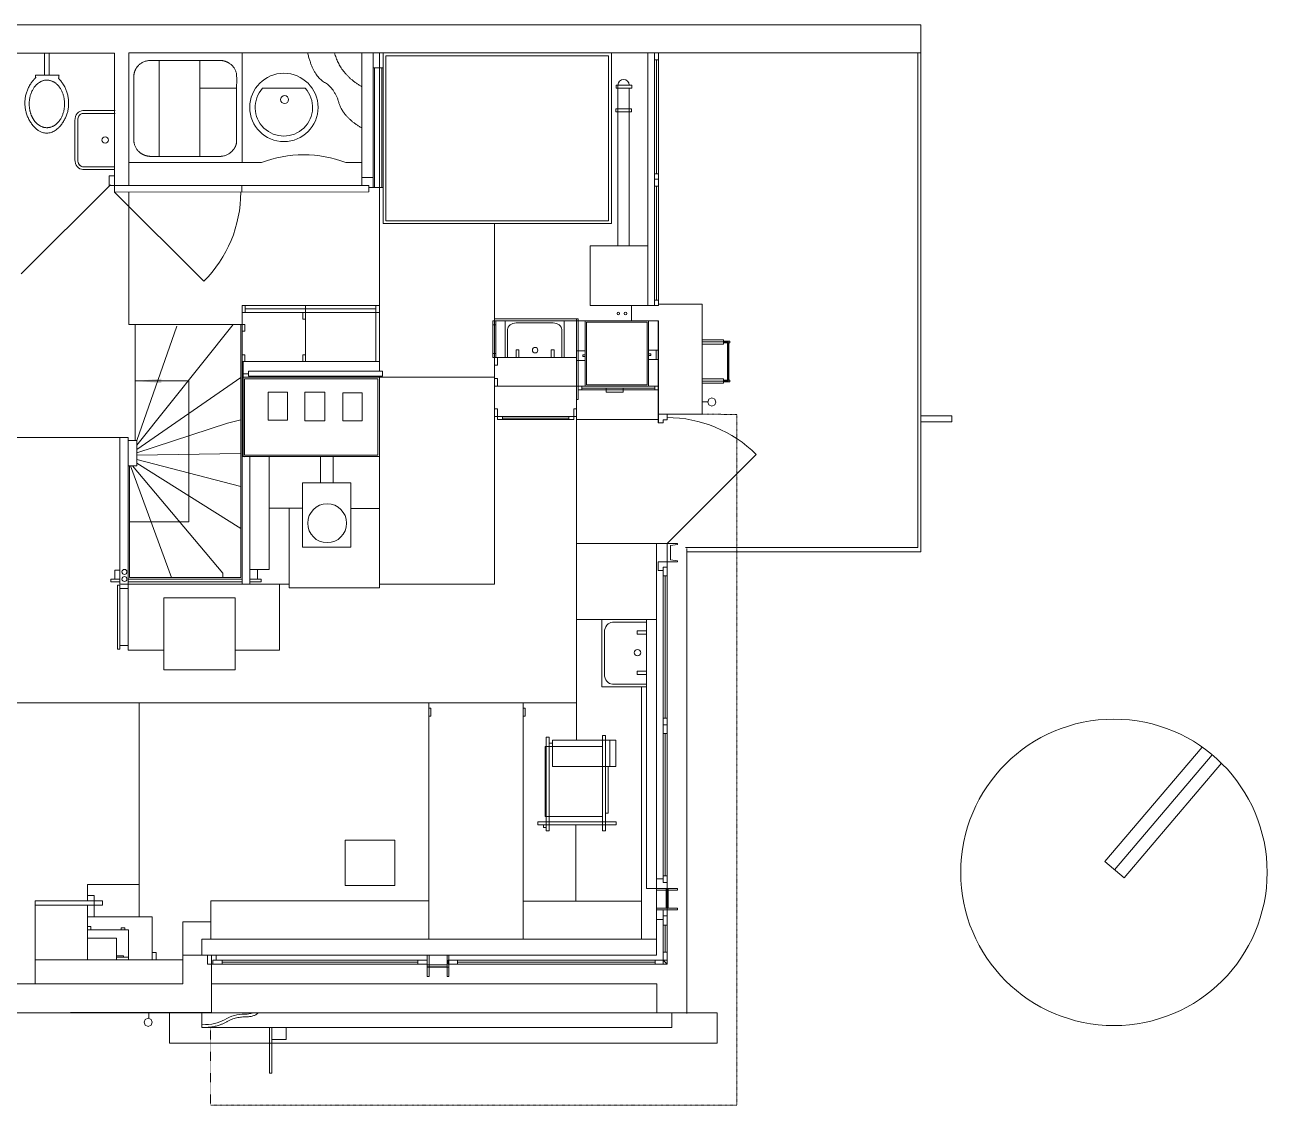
# Model space of a CAD drawing. Header units: millimetres. Extents: x -3711 to 12359, y 0 to 9089.
# Drawn here: x 2555 to 12359, y 562 to 9089 of the extents above; entities that cross this region are included whole.
import ezdxf

# ---------------------------------------------------------------- set-up
doc = ezdxf.new("R2010")
doc.units = ezdxf.units.MM
doc.linetypes.add('STYLE_01', pattern=[0.416641, 0.208282, -0.208359])
doc.linetypes.add('STYLE_05', pattern=[0.208282, 0.069427, -0.138855])
doc.layers.add('ceco.net 307 first floor', color=7, linetype='Continuous')

msp = doc.modelspace()

# ---------------------------------------------------------------- linework, layer by layer
at = {"layer": 'ceco.net 307 first floor', "lineweight": 5}
for p, q in [((-3406.007, 9089.308), (2979.102, 9089.308)), ((2979.102, 9089.308), (7524.822, 9089.308)), ((6582.96, 9088.943), (9625.955, 9088.943)), ((9625.955, 9088.943), (9625.955, 8130.862)), ((3263.434, 8865.529), (2229.76, 8865.529)), ((3263.434, 7768.468), (3263.434, 8865.529)), ((3374.328, 8867.494), (5213.969, 8867.494)), ((3374.328, 7821.95), (3374.328, 8867.494)), ((5213.969, 8867.494), (5213.969, 7821.95)), ((5303.088, 8867.494), (5303.088, 7804.104)), ((7471.452, 8867.494), (5303.088, 8867.494)), ((5352.586, 6354.58), (5352.586, 8867.494)), ((5382.301, 8867.494), (5382.301, 7520.95)), ((7184.314, 7520.95), (7184.314, 8865.193)), ((7471.452, 8867.494), (7471.452, 6872.933)), ((9625.955, 8867.494), (7536.804, 8867.494)), ((7556.614, 6872.933), (7556.614, 8867.494)), ((5382.301, 8750.006), (5303.088, 8750.006)), ((7235.804, 7948.669), (7235.804, 8614.28)), ((7330.872, 8590.261), (7235.804, 8590.261)), ((7324.923, 8590.261), (7324.923, 8382.252)), ((7330.872, 8425.913), (7235.804, 8425.913)), ((7324.923, 8419.965), (7324.923, 7344.705)), ((9625.955, 4930.788), (9625.955, 8306.546)), ((4163.094, 8002.151), (3374.328, 8002.151)), ((7235.804, 7344.705), (7235.804, 7975.382)), ((5213.969, 7885.309), (5303.088, 7885.309)), ((5269.416, 7821.95), (3263.434, 7821.95)), ((5269.416, 7770.432), (3263.434, 7768.468)), ((3376.32, 6724.888), (3376.32, 7768.58)), ((5269.416, 7821.95), (5269.416, 7770.432)), ((5382.301, 7804.104), (5269.416, 7804.104)), ((5382.301, 7520.95), (7184.314, 7520.95)), ((6261.533, 7520.95), (6261.533, 4675.33)), ((7016.01, 7344.705), (7016.01, 6872.933)), ((7471.452, 7344.705), (7016.01, 7344.705)), ((4770.397, 6873.41), (4770.397, 6431.801)), ((7016.01, 6872.933), (7556.614, 6872.933)), ((7342.741, 6752.611), (7342.741, 6872.933)), ((7556.614, 6885.279), (7901.163, 6885.279)), ((7901.163, 6885.279), (7901.163, 6015.952)), ((4269.413, 6837.745), (4269.413, 5589.552)), ((3376.32, 6724.888), (4280.637, 6724.888)), ((3425.818, 6724.888), (3425.818, 5808.028)), ((3437.715, 5772.672), (4199.853, 6724.888)), ((3437.715, 5808.028), (3755.466, 6712.009)), ((6261.533, 6752.611), (7556.614, 6752.611)), ((6909.074, 6752.611), (6909.074, 3443.692)), ((6976.39, 6237.598), (6976.39, 6752.611)), ((7477.401, 6752.611), (7477.401, 6240.488)), ((7556.614, 6752.611), (7556.614, 5944.68)), ((7901.163, 6586.412), (8105.131, 6586.412)), ((8105.131, 6277.359), (8105.131, 6586.412)), ((6909.074, 6514.971), (6976.39, 6514.971)), ((4269.413, 6431.801), (5132.792, 6431.801)), ((5132.792, 6431.801), (5352.586, 6431.801)), ((6408.68, 6462.948), (6261.533, 6462.948)), ((6410.055, 6462.948), (6909.074, 6462.948)), ((4258.189, 6306.149), (3437.715, 5737.625)), ((5392.206, 6307.047), (4269.413, 6307.047)), ((5352.586, 4645.642), (5352.586, 6307.047)), ((6261.533, 6307.047), (5392.206, 6307.047)), ((7901.163, 6277.359), (8105.131, 6277.359)), ((4475.346, 6190.233), (4600.101, 6190.233)), ((4475.346, 5968.447), (4475.346, 6190.233)), ((4600.101, 6190.233), (4627.824, 6190.233)), ((4627.824, 6190.233), (4627.824, 5968.447)), ((4764.476, 5964.462), (4764.476, 6190.233)), ((4764.476, 6190.233), (4922.875, 6190.233)), ((4922.875, 6190.233), (4922.875, 5964.462)), ((5063.483, 5964.462), (5063.483, 6185.294)), ((5063.483, 6185.294), (5215.961, 6185.294)), ((5215.961, 6185.294), (5215.961, 5964.462)), ((7556.614, 6237.598), (6261.533, 6237.598)), ((7944.74, 6112.984), (7901.163, 6112.984)), ((7944.319, 6111.945), (7953.776, 6134.786)), ((7953.776, 6089.133), (7944.319, 6111.945)), ((7953.776, 6134.786), (7976.588, 6144.214)), ((7976.588, 6079.705), (7953.776, 6089.133)), ((7976.588, 6144.214), (7999.401, 6134.786)), ((7999.401, 6089.133), (7976.588, 6079.705)), ((7999.401, 6134.786), (8008.857, 6111.945)), ((8008.857, 6111.945), (7999.401, 6089.133)), ((7901.163, 6015.952), (7556.614, 6015.952)), ((9871.508, 6002.091), (9625.955, 6002.091)), ((9871.508, 5954.585), (9871.508, 6002.091)), ((3437.715, 5710.014), (4155.125, 5943.978)), ((4155.125, 5943.978), (4258.189, 5972.347)), ((4627.824, 5968.447), (4475.346, 5968.447)), ((4922.875, 5964.462), (4764.476, 5964.462)), ((5215.961, 5964.462), (5063.483, 5964.462)), ((6886.289, 5974.367), (6284.29, 5974.367)), ((7554.033, 5974.367), (6909.074, 5974.367)), ((9625.955, 5954.585), (9871.508, 5954.585)), ((3370.371, 5831.794), (2134.721, 5831.794)), ((3305.019, 5831.794), (3305.019, 4675.33)), ((3370.371, 4675.33), (3370.371, 5831.794)), ((3425.818, 5808.028), (3370.371, 5808.028)), ((4255.692, 5704.458), (3437.715, 5692.645)), ((3388.778, 5607.118), (3711.468, 4726.034)), ((4116.935, 4760.099), (3405.165, 5607.96)), ((4258.189, 5444.37), (3437.715, 5657.373)), ((3437.715, 5628.836), (4258.189, 5113.262)), ((4269.413, 5681.309), (4269.413, 4675.33)), ((4286.895, 5679.344), (4269.413, 5681.309)), ((5352.586, 5681.309), (4287.063, 5681.309)), ((4889.231, 5475.348), (4889.231, 5681.309)), ((4988.226, 5681.309), (4988.226, 5475.348)), ((4746.658, 5475.348), (4746.658, 4966.424)), ((5126.843, 5475.348), (4746.658, 5475.348)), ((5126.843, 4966.424), (5126.843, 5475.348)), ((4483.118, 5275.337), (4746.658, 5275.337)), ((4639.721, 5275.337), (4639.721, 4645.642)), ((5126.843, 5271.38), (5352.586, 5271.38)), ((4746.658, 4966.424), (5126.843, 4966.424)), ((7635.239, 4994.147), (6909.074, 4994.147)), ((7540.76, 3245.588), (7540.76, 4994.147)), ((9603.507, 4964.46), (7768.495, 4964.46)), ((7780.365, 4954.555), (7780.365, 1285.176)), ((7780.365, 4930.788), (9625.955, 4930.788)), ((4116.935, 4726.034), (4116.935, 4760.099)), ((3305.019, 4675.33), (4639.721, 4675.33)), ((4564.464, 4675.33), (4564.464, 4152.544)), ((4639.721, 4675.33), (4639.721, 4645.642)), ((4639.721, 4645.642), (5352.586, 4645.642)), ((6261.533, 4675.33), (5352.586, 4675.33)), ((3651.56, 4566.429), (4213.967, 4566.429)), ((3651.56, 4097.097), (3651.56, 4566.429)), ((4213.967, 4566.429), (4213.967, 3998.101)), ((6909.074, 4394.14), (7540.76, 4394.14)), ((7461.547, 2273.309), (7461.547, 4394.14)), ((3370.371, 4154.536), (3651.56, 4154.536)), ((4564.464, 4152.544), (4213.967, 4152.544)), ((3651.56, 3998.101), (3651.56, 4097.097)), ((4213.967, 3998.101), (3651.56, 3998.101)), ((7421.954, 3864.592), (7421.954, 1871.462)), ((3815.936, 3738.687), (2475.313, 3738.687)), ((3457.497, 2047.567), (3457.497, 3738.687)), ((3557.138, 3738.687), (6909.074, 3738.687)), ((5742.704, 1873.286), (5742.704, 3738.687)), ((6487.276, 3738.687), (6487.276, 1871.322)), ((7540.76, 1744.575), (7540.76, 3404.015)), ((11079.234, 2485.207), (11846.145, 3388.457)), ((11155.463, 2420.483), (11925.556, 3327.481)), ((11231.693, 2355.76), (11999.604, 3260.189)), ((6903.125, 2774.321), (6903.125, 2172.321)), ((5083.294, 2653.522), (5441.704, 2653.522)), ((5083.294, 2295.084), (5083.294, 2653.522)), ((5441.704, 2653.522), (5475.376, 2653.522)), ((5475.376, 2653.522), (5475.376, 2295.084)), ((3049.589, 2302.997), (3457.497, 2302.997)), ((3049.589, 2174.286), (3049.589, 2302.997)), ((5475.376, 2295.084), (5083.294, 2295.084)), ((2635.704, 2174.286), (3122.854, 2174.286)), ((2635.704, 1518.832), (2635.704, 2174.286)), ((3101.079, 2217.863), (3049.589, 2217.863)), ((3101.079, 2217.863), (3101.079, 2047.567)), ((5742.704, 2174.286), (4023.86, 2174.286)), ((4023.86, 2174.286), (4023.86, 1873.286)), ((6487.276, 2172.321), (7421.954, 2172.321)), ((2635.704, 2140.642), (3156.526, 2140.642)), ((3049.589, 1708.939), (3049.589, 2140.642)), ((3049.589, 2047.567), (3558.513, 2047.567)), ((3558.513, 2047.567), (3558.513, 1708.939)), ((3802.074, 2007.946), (3802.074, 1518.832)), ((4023.86, 2007.946), (3802.074, 2007.946)), ((3049.589, 1946.579), (3372.363, 1946.579)), ((3279.288, 1881.227), (3049.589, 1881.227)), ((3279.288, 1708.939), (3279.288, 1881.227)), ((3372.363, 1946.579), (3372.363, 1708.939)), ((3952.56, 1873.286), (5117.274, 1873.286)), ((3952.56, 1744.575), (3952.56, 1873.286)), ((5847.648, 1873.286), (5039.717, 1873.286)), ((7540.76, 1873.286), (5801.938, 1873.286)), ((3802.074, 1708.939), (2635.704, 1708.939)), ((4396.132, 1744.575), (3802.074, 1744.575)), ((4027.817, 1295.054), (4027.817, 1744.575)), ((4027.817, 1675.267), (5730.834, 1675.267)), ((4314.758, 1744.575), (7540.76, 1744.575)), ((5895.182, 1675.267), (7623.93, 1675.267)), ((5730.834, 1651.5), (5895.182, 1651.5)), ((3802.074, 1518.832), (2188.175, 1518.832)), ((7542.753, 1519.814), (4027.817, 1519.814)), ((7542.753, 1291.097), (7542.753, 1519.814)), ((1798.057, 1291.097), (8018.005, 1291.097)), ((3532.754, 1291.097), (3532.754, 1247.548)), ((3695.137, 1291.097), (3695.137, 1051.493)), ((7661.559, 1174.283), (7661.559, 1285.176)), ((8018.005, 1291.097), (8018.005, 1051.493)), ((3496.136, 1216.261), (3505.564, 1238.99)), ((3505.564, 1193.504), (3496.136, 1216.261)), ((3505.564, 1238.99), (3528.293, 1248.418)), ((3528.293, 1184.076), (3505.564, 1193.504)), ((3528.293, 1248.418), (3551.049, 1238.99)), ((3551.049, 1193.504), (3528.293, 1184.076)), ((3551.049, 1238.99), (3560.478, 1216.261)), ((3560.478, 1216.261), (3551.049, 1193.504)), ((3952.56, 1174.283), (4695.168, 1174.283)), ((4503.069, 1051.493), (4503.069, 1174.283)), ((4615.954, 1081.208), (4503.069, 1081.208)), ((4596.312, 1174.283), (7661.559, 1174.283)), ((4615.954, 1174.283), (4615.954, 1081.208)), ((3695.137, 1051.493), (4503.069, 1051.493))]:
    msp.add_line(p, q, dxfattribs=at)
at = {"layer": 'ceco.net 307 first floor', "linetype": 'Continuous', "lineweight": 5}
for p, q in [((9625.955, 4930.788), (9625.955, 9088.943)), ((2708.969, 8691.277), (2708.969, 8865.529)), ((2746.597, 8865.529), (2746.597, 8691.277)), ((3374.328, 8002.151), (3374.328, 8867.494)), ((3374.328, 8867.494), (4269.413, 8867.494)), ((4269.413, 8867.494), (4269.413, 8002.151)), ((5382.301, 7520.95), (5382.301, 8867.494)), ((5382.301, 8867.494), (7184.314, 8867.494)), ((5404.749, 7543.398), (5404.749, 8845.046)), ((5404.749, 8845.046), (7161.866, 8845.046)), ((7161.866, 8845.046), (7161.866, 7543.398)), ((7184.314, 8867.494), (7184.314, 7520.95)), ((9603.507, 4964.46), (9603.507, 8867.494)), ((3613.848, 8051.144), (3613.848, 8808.764)), ((3936.257, 8051.144), (3936.257, 8808.764)), ((5314.648, 7804.104), (5314.648, 8750.006)), ((5314.648, 8750.006), (5371.077, 8750.006)), ((5371.077, 8750.006), (5371.077, 7804.104)), ((3936.257, 8589.896), (4226.426, 8589.896)), ((4430.702, 8588.942), (4767.422, 8588.942)), ((7221.606, 8590.261), (7221.606, 8614.28)), ((7221.606, 8614.28), (7345.07, 8614.28)), ((7345.07, 8590.261), (7221.606, 8590.261)), ((7345.07, 8614.28), (7345.07, 8590.261)), ((7218.968, 8401.894), (7218.968, 8425.913)), ((7218.968, 8425.913), (7342.432, 8425.913)), ((7342.432, 8401.894), (7218.968, 8401.894)), ((7342.432, 8425.913), (7342.432, 8401.894)), ((4269.413, 8002.151), (3374.328, 8002.151)), ((4269.413, 8002.151), (4421.386, 8002.151)), ((5213.969, 8002.151), (5089.214, 8002.151)), ((4266.439, 7769.45), (4266.439, 7821.95)), ((5371.077, 7804.104), (5314.648, 7804.104)), ((7184.314, 7520.95), (5382.301, 7520.95)), ((7161.866, 7543.398), (5404.749, 7543.398)), ((4269.413, 6819.31), (4269.413, 6873.41)), ((4269.413, 6873.41), (4292.31, 6873.41)), ((4269.413, 6819.31), (4269.413, 6873.41)), ((4269.413, 6873.41), (5352.586, 6873.41)), ((4292.31, 6846.36), (4292.31, 6873.41)), ((4292.31, 6873.41), (4770.397, 6873.41)), ((4292.31, 6819.31), (4292.31, 6873.41)), ((4292.31, 6873.41), (5324.918, 6873.41)), ((4292.31, 6873.41), (4292.31, 6819.31)), ((4770.397, 6873.41), (4770.397, 6846.36)), ((5324.918, 6873.41), (5324.918, 6819.31)), ((5324.918, 6431.801), (5324.918, 6873.41)), ((5324.918, 6873.41), (5352.586, 6873.41)), ((5352.586, 6873.41), (5352.586, 6431.801)), ((5352.586, 6873.41), (5352.586, 6819.31)), ((4292.31, 6819.31), (4269.413, 6819.31)), ((5352.586, 6819.31), (4269.413, 6819.31)), ((4770.397, 6846.36), (4292.31, 6846.36)), ((5324.918, 6819.31), (4292.31, 6819.31)), ((4747.949, 6765.715), (4747.949, 6819.31)), ((4747.949, 6819.31), (4770.397, 6819.31)), ((4770.397, 6765.715), (4747.949, 6765.715)), ((4770.397, 6819.31), (4770.397, 6846.36)), ((4770.397, 6846.36), (5324.918, 6846.36)), ((5324.918, 6819.31), (4770.397, 6819.31)), ((4770.397, 6819.31), (4770.397, 6765.715)), ((5324.918, 6846.36), (5324.918, 6819.31)), ((6261.533, 6752.611), (6261.533, 6768.241)), ((6261.533, 6768.241), (6909.074, 6768.241)), ((6909.074, 6131.84), (6909.074, 6768.241)), ((6909.074, 6768.241), (6921.532, 6768.241)), ((6909.074, 6768.241), (6909.074, 6752.611)), ((6921.532, 6768.241), (6921.532, 6131.84)), ((4258.189, 4726.034), (4258.189, 6724.888)), ((4269.413, 6671.293), (4269.413, 6724.888)), ((4269.413, 6724.888), (4291.861, 6724.888)), ((4291.861, 6671.293), (4269.413, 6671.293)), ((4291.861, 6724.888), (4291.861, 6671.293)), ((6248.654, 6721.1), (6248.654, 6752.611)), ((6248.654, 6752.611), (6272.926, 6752.611)), ((6248.654, 6462.948), (6248.654, 6752.611)), ((6248.654, 6752.611), (6272.926, 6752.611)), ((6272.926, 6721.1), (6248.654, 6721.1)), ((6909.074, 6752.611), (6261.533, 6752.611)), ((6272.926, 6752.611), (6272.926, 6721.1)), ((6272.926, 6752.611), (6272.926, 6462.948)), ((6976.39, 6237.598), (6976.39, 6752.611)), ((6976.39, 6752.611), (7477.401, 6752.611)), ((6976.39, 6237.598), (6976.39, 6752.611)), ((6976.39, 6752.611), (7477.401, 6752.611)), ((6987.614, 6248.822), (6987.614, 6741.387)), ((6987.614, 6741.387), (7466.177, 6741.387)), ((7466.177, 6741.387), (7466.177, 6248.822)), ((7477.401, 6752.611), (7477.401, 6237.598)), ((7477.401, 6752.611), (7477.401, 6237.598)), ((7901.163, 6569.38), (7901.163, 6603.444)), ((7901.163, 6603.444), (8069.186, 6603.444)), ((7901.163, 6569.38), (7901.163, 6603.444)), ((7901.163, 6603.444), (8069.186, 6603.444)), ((8069.186, 6569.38), (7901.163, 6569.38)), ((8069.186, 6569.38), (7901.163, 6569.38)), ((8069.186, 6603.444), (8069.186, 6569.38)), ((8069.186, 6603.444), (8069.186, 6569.38)), ((8069.186, 6580.239), (8069.186, 6592.585)), ((8069.186, 6592.585), (8119.694, 6592.585)), ((8119.694, 6580.239), (8069.186, 6580.239)), ((8098.958, 6283.532), (8098.958, 6580.239)), ((8098.958, 6580.239), (8111.304, 6580.239)), ((8111.304, 6580.239), (8111.304, 6283.532)), ((8119.694, 6592.585), (8119.694, 6580.239)), ((4269.413, 6431.801), (4269.413, 6485.396)), ((4269.413, 6485.396), (4291.861, 6485.396)), ((4291.861, 6485.396), (4291.861, 6431.801)), ((4747.949, 6431.801), (4747.949, 6485.396)), ((4747.949, 6485.396), (4770.397, 6485.396)), ((4770.397, 6485.396), (4770.397, 6431.801)), ((6248.654, 6462.948), (6248.654, 6495.498)), ((6248.654, 6495.498), (6272.926, 6495.498)), ((6272.926, 6495.498), (6272.926, 6462.948)), ((6909.074, 6440.5), (6909.074, 6514.971)), ((6909.074, 6514.971), (6976.39, 6514.971)), ((6959.554, 6470.721), (6959.554, 6484.751)), ((6959.554, 6484.751), (6976.39, 6484.751)), ((6976.39, 6514.971), (6976.39, 6440.5)), ((6976.39, 6484.751), (6976.39, 6470.721)), ((7477.401, 6448.16), (7477.401, 6522.632)), ((7477.401, 6522.632), (7556.614, 6522.632)), ((7477.401, 6478.381), (7477.401, 6492.411)), ((7477.401, 6492.411), (7494.237, 6492.411)), ((7494.237, 6478.381), (7477.401, 6478.381)), ((7494.237, 6492.411), (7494.237, 6478.381)), ((7536.046, 6448.16), (7536.046, 6522.632)), ((7536.046, 6522.632), (7556.614, 6522.632)), ((7556.614, 6522.632), (7556.614, 6448.16)), ((7556.614, 6522.632), (7556.614, 6448.16)), ((4291.861, 6431.801), (4269.413, 6431.801)), ((4269.413, 6307.047), (4269.413, 6431.801)), ((4269.413, 6431.801), (4278.168, 6431.801)), ((4278.168, 6431.801), (4278.168, 6307.047)), ((4770.397, 6431.801), (4747.949, 6431.801)), ((5352.586, 6431.801), (5324.918, 6431.801)), ((6272.926, 6462.948), (6248.654, 6462.948)), ((6272.926, 6462.948), (6248.654, 6462.948)), ((6261.533, 6402.843), (6261.533, 6462.948)), ((6261.533, 6462.948), (6284.29, 6462.948)), ((6284.29, 6402.843), (6261.533, 6402.843)), ((6284.29, 6462.948), (6284.29, 6402.843)), ((6976.39, 6440.5), (6909.074, 6440.5)), ((6976.39, 6470.721), (6959.554, 6470.721)), ((7556.614, 6448.16), (7477.401, 6448.16)), ((7556.614, 6448.16), (7536.046, 6448.16)), ((3847.952, 6278.764), (3431.562, 6278.764)), ((3847.952, 5166.576), (3847.952, 6278.764)), ((4278.168, 6307.047), (4269.413, 6307.047)), ((4320.37, 6335.808), (4278.168, 6335.808)), ((4278.168, 5681.309), (4278.168, 6307.047)), ((4278.168, 6307.047), (5352.586, 6307.047)), ((4289.392, 5692.533), (4289.392, 6295.823)), ((4289.392, 6295.823), (5341.362, 6295.823)), ((4320.37, 6317.036), (4320.37, 6354.58)), ((4320.37, 6354.58), (5378.232, 6354.58)), ((5378.232, 6317.036), (4320.37, 6317.036)), ((5341.362, 6295.823), (5341.362, 5692.533)), ((5352.586, 6307.047), (5352.586, 5681.309)), ((5378.232, 6354.58), (5378.232, 6317.036)), ((6261.533, 6237.598), (6261.533, 6297.703)), ((6261.533, 6297.703), (6284.29, 6297.703)), ((6284.29, 6297.703), (6284.29, 6237.598)), ((7901.163, 6260.327), (7901.163, 6294.392)), ((7901.163, 6294.392), (8069.186, 6294.392)), ((8069.186, 6294.392), (8069.186, 6260.327)), ((8069.186, 6271.186), (8069.186, 6283.532)), ((8069.186, 6283.532), (8119.694, 6283.532)), ((8111.304, 6283.532), (8098.958, 6283.532)), ((8119.694, 6283.532), (8119.694, 6271.186)), ((6284.29, 6237.598), (6261.533, 6237.598)), ((6921.532, 6207.602), (6921.532, 6237.598)), ((6921.532, 6237.598), (6950.518, 6237.598)), ((6921.532, 6207.602), (6921.532, 6237.598)), ((6921.532, 6237.598), (7556.614, 6237.598)), ((6950.518, 6207.602), (6921.532, 6207.602)), ((7556.614, 6207.602), (6921.532, 6207.602)), ((6950.518, 6237.598), (6950.518, 6207.602)), ((6950.518, 6222.586), (7527.628, 6222.586)), ((7477.401, 6237.598), (6976.39, 6237.598)), ((7477.401, 6237.598), (6976.39, 6237.598)), ((7466.177, 6248.822), (6987.614, 6248.822)), ((7143.206, 6190.766), (7143.206, 6222.586)), ((7143.206, 6222.586), (7277.894, 6222.586)), ((7277.894, 6190.766), (7143.206, 6190.766)), ((7277.894, 6222.586), (7277.894, 6190.766)), ((7527.628, 6207.602), (7527.628, 6237.598)), ((7527.628, 6237.598), (7556.614, 6237.598)), ((7556.614, 6207.602), (7527.628, 6207.602)), ((7556.614, 6237.598), (7556.614, 6207.602)), ((7556.614, 6237.598), (7556.614, 6207.602)), ((8069.186, 6260.327), (7901.163, 6260.327)), ((8119.694, 6271.186), (8069.186, 6271.186)), ((6921.532, 6131.84), (6909.074, 6131.84)), ((6261.533, 5997.152), (6261.533, 6057.228)), ((6261.533, 6057.228), (6284.29, 6057.228)), ((6284.29, 5997.152), (6261.533, 5997.152)), ((6284.29, 6057.228), (6284.29, 5997.152)), ((6284.29, 5974.367), (6284.29, 5997.152)), ((6284.29, 5997.152), (6323.742, 5997.152)), ((6284.29, 5974.367), (6284.29, 5997.152)), ((6284.29, 5997.152), (6886.289, 5997.152)), ((6323.742, 5997.152), (6323.742, 5974.367)), ((6846.837, 5985.76), (6323.742, 5985.76)), ((6846.837, 5974.367), (6846.837, 5997.152)), ((6846.837, 5997.152), (6886.289, 5997.152)), ((6886.289, 5997.152), (6886.289, 6057.228)), ((6886.289, 6057.228), (6909.074, 6057.228)), ((6886.289, 5997.152), (6886.289, 5974.367)), ((6909.074, 5997.152), (6886.289, 5997.152)), ((6886.289, 5997.152), (6886.289, 5974.367)), ((6909.074, 6057.228), (6909.074, 5997.152)), ((7554.033, 5946.644), (7554.033, 6015.952)), ((7554.033, 6015.952), (7623.341, 6015.952)), ((7623.341, 6015.952), (7623.341, 5972.431)), ((6323.742, 5974.367), (6284.29, 5974.367)), ((6886.289, 5974.367), (6284.29, 5974.367)), ((6886.289, 5974.367), (6846.837, 5974.367)), ((7591.605, 5946.644), (7554.033, 5946.644)), ((7623.341, 5972.431), (7591.605, 5972.431)), ((7591.605, 5972.431), (7591.605, 5946.644)), ((3305.019, 4675.33), (3305.019, 5831.794)), ((3305.019, 5831.794), (3370.371, 5831.794)), ((3370.371, 5831.794), (3370.371, 4675.33)), ((3370.371, 5607.118), (3370.371, 5808.028)), ((3370.371, 5808.028), (3437.715, 5808.028)), ((3437.715, 5808.028), (3437.715, 5607.118)), ((5341.362, 5692.533), (4289.392, 5692.533)), ((3370.371, 5607.118), (3370.371, 4714.81)), ((3437.715, 5607.118), (3370.371, 5607.118)), ((3381.595, 5607.118), (3381.595, 4726.034)), ((4269.413, 4675.33), (4269.413, 5681.309)), ((4269.413, 5681.309), (4331.594, 5681.309)), ((4269.413, 4726.034), (4269.413, 5649.208)), ((5352.586, 5681.309), (4278.168, 5681.309)), ((4331.594, 4790.179), (4331.594, 5681.309)), ((4331.594, 5681.309), (4483.118, 5681.309)), ((4331.594, 5681.309), (4331.594, 4675.33)), ((4483.118, 5681.309), (4483.118, 4790.179)), ((3381.595, 5166.576), (3847.952, 5166.576)), ((7623.341, 4839.958), (7623.341, 4994.147)), ((7623.341, 4851.602), (7623.341, 4994.147)), ((7623.341, 4994.147), (7705.641, 4994.147)), ((7705.641, 4986.29), (7650.531, 4978.434)), ((7650.531, 4978.434), (7650.531, 4867.316)), ((7705.641, 4994.147), (7705.641, 4986.29)), ((7554.033, 4781.873), (7554.033, 4851.182)), ((7554.033, 4851.182), (7623.341, 4851.182)), ((7623.341, 4807.661), (7591.605, 4807.661)), ((7591.605, 4807.661), (7591.605, 4781.873)), ((7591.605, 2320.254), (7591.605, 4807.661)), ((7591.605, 4807.661), (7623.341, 4807.661)), ((7705.641, 4851.602), (7623.341, 4851.602)), ((7623.341, 4851.182), (7623.341, 4807.661)), ((7623.341, 4807.661), (7623.341, 2320.254)), ((7650.531, 4867.316), (7705.641, 4859.459)), ((7705.641, 4859.459), (7705.641, 4851.602)), ((3234.448, 4692.362), (3234.448, 4714.81)), ((3234.448, 4714.81), (3305.019, 4714.81)), ((3265.314, 4714.81), (3265.314, 4783.585)), ((3265.314, 4783.585), (3305.019, 4783.585)), ((3305.019, 4714.81), (3265.314, 4714.81)), ((3305.019, 4783.585), (3305.019, 4714.81)), ((3370.371, 4714.81), (4269.413, 4714.81)), ((3370.371, 4714.81), (4269.413, 4714.81)), ((3381.595, 4726.034), (4258.189, 4726.034)), ((4483.118, 4790.179), (4331.594, 4790.179)), ((4331.594, 4714.81), (4331.594, 4790.179)), ((4331.594, 4790.179), (4390.52, 4790.179)), ((4390.52, 4714.81), (4331.594, 4714.81)), ((4331.594, 4714.81), (4418.58, 4714.81)), ((4390.52, 4790.179), (4390.52, 4714.81)), ((4418.58, 4714.81), (4418.58, 4692.362)), ((7591.605, 4781.873), (7554.033, 4781.873)), ((3305.019, 4692.362), (3234.448, 4692.362)), ((3284.956, 4162.393), (3284.956, 4667.473)), ((3284.956, 4667.473), (3305.019, 4667.473)), ((3370.371, 4675.33), (3305.019, 4675.33)), ((3305.019, 4667.473), (3305.019, 4162.393)), ((3305.019, 4190.453), (3305.019, 4639.413)), ((3305.019, 4639.413), (3370.371, 4639.413)), ((4269.413, 4692.362), (3370.371, 4692.362)), ((3370.371, 4675.33), (3370.371, 4154.536)), ((3370.371, 4639.413), (3370.371, 4190.453)), ((4331.594, 4675.33), (4269.413, 4675.33)), ((4418.58, 4692.362), (4331.594, 4692.362)), ((3305.019, 4162.393), (3284.956, 4162.393)), ((3370.371, 4190.453), (3305.019, 4190.453)), ((5742.704, 3631.694), (5742.704, 3696.232)), ((5742.704, 3696.232), (5758.894, 3696.232)), ((5758.894, 3631.694), (5742.704, 3631.694)), ((5758.894, 3696.232), (5758.894, 3631.694)), ((6487.276, 3631.694), (6487.276, 3696.232)), ((6487.276, 3696.232), (6503.438, 3696.232)), ((6503.438, 3631.694), (6487.276, 3631.694)), ((6503.438, 3696.232), (6503.438, 3631.694)), ((7540.76, 2273.309), (7461.547, 2273.309)), ((7591.605, 2348.23), (7540.76, 2348.089)), ((7540.76, 2348.089), (7540.76, 2273.309)), ((7540.76, 2273.309), (7623.341, 2273.309)), ((7591.605, 2320.254), (7591.605, 2348.23)), ((7623.341, 2320.254), (7591.605, 2320.254)), ((7623.341, 2320.254), (7591.605, 2320.254)), ((7623.341, 2273.309), (7623.341, 2320.254)), ((7623.509, 2103.013), (7623.509, 2273.309)), ((2635.704, 2140.642), (2635.704, 2174.286)), ((2635.704, 2174.286), (3167.104, 2174.286)), ((3167.104, 2174.286), (3167.104, 2140.642)), ((3167.104, 2140.642), (2635.704, 2140.642)), ((7540.76, 2028.233), (7540.76, 2103.013)), ((7540.76, 2103.013), (7623.93, 2103.013)), ((7591.605, 1675.267), (7591.605, 2103.013)), ((7591.605, 2103.013), (7623.93, 2103.013)), ((7623.93, 2103.013), (7623.93, 2056.041)), ((7623.93, 2103.013), (7623.93, 1675.267)), ((3049.589, 1946.579), (3049.589, 1971.496)), ((3049.589, 1971.496), (3074.506, 1971.496)), ((3074.506, 1971.496), (3074.506, 1946.579)), ((3315.822, 1946.579), (3315.822, 1962.769)), ((3315.822, 1962.769), (3343.882, 1962.769)), ((3343.882, 1962.769), (3343.882, 1946.579)), ((7591.97, 2028.233), (7540.76, 2028.233)), ((7591.605, 1982.524), (7591.605, 2056.041)), ((7591.605, 2056.041), (7623.93, 2056.041)), ((7623.93, 1982.524), (7591.605, 1982.524)), ((7623.93, 2056.041), (7591.97, 2056.041)), ((7591.97, 2056.041), (7591.97, 2028.233)), ((7607.768, 1768.734), (7607.768, 1982.524)), ((7623.93, 2056.041), (7623.93, 1982.524)), ((3074.506, 1946.579), (3049.589, 1946.579)), ((3343.882, 1946.579), (3315.822, 1946.579)), ((3558.513, 1708.939), (3558.513, 1765.704)), ((3558.513, 1765.704), (3591.287, 1765.704)), ((3591.287, 1765.704), (3591.287, 1708.939)), ((7591.605, 1707.002), (7591.605, 1768.734)), ((7591.605, 1768.734), (7623.93, 1768.734)), ((7623.93, 1768.734), (7623.93, 1675.267)), ((3279.288, 1729.226), (3279.288, 1740.45)), ((3279.288, 1740.45), (3332.658, 1740.45)), ((3332.658, 1729.226), (3279.288, 1729.226)), ((3279.288, 1708.939), (3279.288, 1729.226)), ((3279.288, 1729.226), (3372.363, 1729.226)), ((3372.363, 1708.939), (3279.288, 1708.939)), ((3332.658, 1740.45), (3332.658, 1729.226)), ((3372.363, 1729.226), (3372.363, 1708.939)), ((3591.287, 1708.939), (3558.513, 1708.939)), ((4064.463, 1744.575), (3995.155, 1744.575)), ((3995.155, 1744.575), (3995.155, 1675.267)), ((3995.155, 1675.267), (4038.648, 1675.267)), ((4038.648, 1675.267), (4038.648, 1707.002)), ((4038.648, 1707.002), (4064.463, 1707.002)), ((4038.648, 1675.267), (4038.648, 1707.002)), ((4038.648, 1707.002), (4112.193, 1707.002)), ((4038.648, 1675.267), (4038.648, 1707.002)), ((4038.648, 1707.002), (5730.834, 1707.002)), ((4112.193, 1675.267), (4038.648, 1675.267)), ((5730.834, 1675.267), (4038.648, 1675.267)), ((4064.463, 1707.002), (4064.463, 1744.575)), ((4112.193, 1707.002), (4112.193, 1675.267)), ((4112.193, 1691.149), (5657.289, 1691.149)), ((5657.289, 1675.267), (5657.289, 1707.002)), ((5657.289, 1707.002), (5730.834, 1707.002)), ((5730.834, 1675.267), (5657.289, 1675.267)), ((5730.834, 1707.002), (5730.834, 1675.267)), ((5730.834, 1707.002), (5730.834, 1675.267)), ((5895.182, 1675.267), (5895.182, 1707.002)), ((5895.182, 1707.002), (5968.727, 1707.002)), ((5895.182, 1675.267), (5895.182, 1707.002)), ((5895.182, 1707.002), (7623.93, 1707.002)), ((5968.727, 1675.267), (5895.182, 1675.267)), ((7623.93, 1675.267), (5895.182, 1675.267)), ((5968.727, 1707.002), (5968.727, 1675.267)), ((5968.727, 1691.149), (7530.434, 1691.149)), ((7530.434, 1675.267), (7530.434, 1707.002)), ((7530.434, 1707.002), (7623.93, 1707.002)), ((7623.93, 1675.267), (7530.434, 1675.267)), ((7623.93, 1675.267), (7591.605, 1707.002)), ((7623.93, 1675.267), (7591.605, 1675.267)), ((7623.93, 1707.002), (7623.93, 1675.267)), ((7623.93, 1707.002), (7623.93, 1675.267)), ((3952.56, 1174.283), (3952.56, 1291.097)), ((4229.035, 1274.57), (4249.519, 1278.133)), ((4249.519, 1278.133), (4270.143, 1280.266)), ((4270.143, 1280.266), (4290.234, 1280.939)), ((4290.234, 1280.939), (4308.136, 1281.445)), ((4308.136, 1281.445), (4323.597, 1282.848)), ((4323.597, 1282.848), (4337.263, 1285.092)), ((4337.263, 1285.092), (4349.104, 1288.123)), ((4349.104, 1288.123), (4359.121, 1291.827)), ((3952.055, 1196.703), (3979.638, 1197.349)), ((3979.638, 1197.349), (4005.313, 1199.257)), ((4005.313, 1199.257), (4029.529, 1202.371)), ((4029.529, 1202.371), (4052.341, 1206.721)), ((4052.341, 1206.721), (4073.723, 1212.249)), ((4073.723, 1212.249), (4093.73, 1218.983)), ((4093.73, 1218.983), (4112.306, 1226.84)), ((4112.306, 1226.84), (4130.264, 1236.212)), ((4130.264, 1236.212), (4149.036, 1246.341)), ((4149.036, 1246.341), (4168.734, 1255.489)), ((4168.734, 1255.489), (4188.629, 1263.234)), ((4188.629, 1263.234), (4208.748, 1269.603)), ((4208.748, 1269.603), (4229.035, 1274.57)), ((4485.924, 814.47), (4485.924, 1174.283)), ((4485.924, 1174.283), (4503.069, 1174.283)), ((4503.069, 1174.283), (4503.069, 814.47)), ((4503.069, 1051.493), (8018.005, 1051.493)), ((4503.069, 814.47), (4485.924, 814.47))]:
    msp.add_line(p, q, dxfattribs=at)
at = {"layer": 'ceco.net 307 first floor', "color": 7, "lineweight": 5}
for p, q in [((7556.614, 7870.213), (7556.614, 8867.493)), ((7556.614, 6872.933), (7556.614, 7870.213)), ((6346.302, 6752.611), (6810.331, 6752.611)), ((7623.341, 3563.958), (7623.341, 4807.661)), ((7109.534, 3864.592), (7109.534, 4394.14)), ((7623.34, 2320.255), (7623.34, 3563.958)), ((6718.967, 3441.644), (6853.627, 3441.644)), ((6718.967, 3235.711), (6718.967, 3441.644)), ((6718.967, 3235.711), (6718.967, 3441.644)), ((6853.627, 3441.644), (7170.453, 3441.644)), ((7170.453, 3441.644), (7170.453, 3235.711)), ((6718.967, 3394.11), (6660.574, 3394.11)), ((6660.574, 2839.644), (6660.574, 3394.11)), ((7170.453, 3235.711), (6718.967, 3235.711)), ((7113.042, 3235.711), (7113.042, 2774.321)), ((6660.574, 2839.644), (7113.042, 2839.644)), ((6693.208, 2774.321), (6693.208, 2839.644)), ((7113.042, 2774.321), (6693.208, 2774.321))]:
    msp.add_line(p, q, dxfattribs=at)
at = {"layer": 'ceco.net 307 first floor', "color": 7, "linetype": 'Continuous', "lineweight": 5}
for p, q in [((7540.732, 7912.64), (7540.732, 8813.557)), ((2950.116, 8334.887), (2951.323, 8350.011)), ((2950.116, 8024.824), (2950.116, 8334.887)), ((2951.323, 8350.011), (2954.887, 8364.546)), ((2954.887, 8364.546), (2960.667, 8377.959)), ((2960.667, 8377.959), (2968.468, 8389.716)), ((2968.468, 8389.716), (2977.98, 8399.341)), ((2972.48, 8333.119), (2973.687, 8348.243)), ((2972.564, 8024.824), (2972.564, 8334.887)), ((2973.126, 8344.652), (2976.689, 8359.215)), ((2975.483, 8355.651), (2981.291, 8369.064)), ((2977.98, 8399.341), (2988.811, 8406.496)), ((2979.383, 8365.556), (2987.184, 8377.285)), ((2984.462, 8373.946), (2993.946, 8383.599)), ((2988.811, 8406.496), (3000.568, 8410.901)), ((2990.354, 8380.625), (3001.186, 8387.78)), ((2996.696, 8385.479), (3008.453, 8389.884)), ((3000.568, 8410.901), (3012.774, 8412.388)), ((3003.262, 8388.622), (3015.496, 8390.109)), ((3012.774, 8412.388), (3263.434, 8412.388)), ((3012.774, 8389.94), (3263.434, 8389.94)), ((3266.521, 8412.388), (3015.216, 8412.388)), ((3266.521, 8389.94), (3015.216, 8389.94)), ((2951.323, 8009.699), (2950.116, 8024.824)), ((2954.887, 7995.164), (2951.323, 8009.699)), ((2960.667, 7981.752), (2954.887, 7995.164)), ((2968.468, 7970.023), (2960.667, 7981.752)), ((2977.98, 7960.37), (2968.468, 7970.023)), ((2973.687, 8011.495), (2972.48, 8026.62)), ((2976.689, 8000.524), (2973.126, 8015.059)), ((2981.291, 7990.675), (2975.483, 8004.059)), ((2988.811, 7953.215), (2977.98, 7960.37)), ((2987.184, 7982.425), (2979.383, 7994.182)), ((2993.946, 7976.14), (2984.462, 7985.764)), ((3000.568, 7948.809), (2988.811, 7953.215)), ((3001.186, 7971.931), (2990.354, 7979.114)), ((3008.453, 7969.826), (2996.696, 7974.232)), ((3012.774, 7947.322), (3000.568, 7948.809)), ((3015.496, 7969.602), (3003.262, 7971.089)), ((3263.434, 7969.77), (3012.774, 7969.77)), ((3263.434, 7947.322), (3012.774, 7947.322)), ((3229.94, 7826.726), (2526.324, 7123.188)), ((3263.434, 7768.468), (3967.011, 7064.892)), ((7540.732, 6915.36), (7540.732, 7816.277)), ((6364.569, 6684.061), (6365.888, 6694.303)), ((6364.569, 6462.948), (6364.569, 6684.061)), ((6365.888, 6694.303), (6369.761, 6704.124)), ((6369.761, 6704.124), (6376.074, 6713.187)), ((6376.074, 6713.187), (6384.548, 6721.156)), ((6384.548, 6721.156), (6394.874, 6727.666)), ((6394.874, 6727.666), (6406.688, 6732.52)), ((6406.688, 6732.52), (6419.483, 6735.495)), ((6419.483, 6735.495), (6432.783, 6736.505)), ((6432.783, 6736.505), (6723.85, 6736.505)), ((6723.85, 6736.505), (6737.15, 6735.495)), ((6737.15, 6735.495), (6749.946, 6732.52)), ((6749.946, 6732.52), (6761.759, 6727.666)), ((6761.759, 6727.666), (6772.085, 6721.156)), ((6772.085, 6721.156), (6780.559, 6713.187)), ((6780.559, 6713.187), (6786.872, 6704.124)), ((6786.872, 6704.124), (6790.745, 6694.303)), ((6790.745, 6694.303), (6792.064, 6684.061)), ((6792.064, 6684.061), (6792.064, 6462.948)), ((7623.341, 4994.147), (8326.917, 5697.724)), ((7607.459, 3616.868), (7607.459, 4740.398)), ((7130.327, 4310.662), (7133.947, 4325.253)), ((7133.947, 4325.253), (7139.839, 4338.722)), ((7139.839, 4338.722), (7147.78, 4350.507)), ((7147.78, 4350.507), (7157.433, 4360.188)), ((7157.433, 4360.188), (7168.46, 4367.371)), ((7168.46, 4367.371), (7180.414, 4371.805)), ((7180.414, 4371.805), (7192.845, 4373.292)), ((7192.845, 4373.292), (7461.547, 4373.292)), ((7129.12, 4295.453), (7130.327, 4310.662)), ((7129.12, 3963.279), (7129.12, 4295.453)), ((7130.327, 3948.07), (7129.12, 3963.279)), ((7133.947, 3933.479), (7130.327, 3948.07)), ((7139.839, 3920.01), (7133.947, 3933.479)), ((7147.78, 3908.225), (7139.839, 3920.01)), ((7157.433, 3898.545), (7147.78, 3908.225)), ((7168.46, 3891.361), (7157.433, 3898.545)), ((7180.414, 3886.928), (7168.46, 3891.361)), ((7192.845, 3885.441), (7180.414, 3886.928)), ((7461.547, 3885.441), (7192.845, 3885.441)), ((7607.458, 2373.165), (7607.458, 3496.695))]:
    msp.add_line(p, q, dxfattribs=at)
at = {"layer": 'ceco.net 307 first floor', "linetype": 'STYLE_05', "lineweight": 5}
msp.add_line((4020.128, 1174.283), (4020.128, 561.93), dxfattribs=at)
at = {"layer": 'ceco.net 307 first floor', "color": 7, "linetype": 'Continuous', "lineweight": 5}
for points in [[(-3406.007, 8843.755), (-3406.007, 9089.308), (9625.955, 9088.943), (9625.955, 8867.494), (7536.804, 8867.494), (7504.128, 8867.494), (7438.776, 8867.494), (7471.452, 8867.494), (3374.328, 8867.494), (3374.328, 7821.95), (3263.434, 7821.95), (3263.434, 8865.529), (2229.76, 8865.529), (2229.76, 7814.009), (2023.828, 7814.009), (2023.828, 8843.755)], [(7524.879, 7870.213), (7524.879, 8867.493), (7556.614, 8867.493), (7556.614, 7870.213)], [(7524.879, 8813.557), (7524.879, 8867.493), (7556.614, 8867.493), (7556.614, 8813.557)], [(3219.085, 7821.95), (3219.085, 7898.764), (3263.434, 7898.764), (3263.434, 7821.95)], [(7524.879, 7870.213), (7524.879, 7912.64), (7556.614, 7912.64), (7556.614, 7870.213)], [(7524.879, 6872.933), (7524.879, 7870.213), (7556.614, 7870.213), (7556.614, 6872.933)], [(7524.879, 7816.277), (7524.879, 7870.213), (7556.614, 7870.213), (7556.614, 7816.277)], [(7901.163, 6015.952), (7554.033, 6015.952), (7554.033, 6752.611), (7342.741, 6752.611), (7342.741, 6872.933), (7556.614, 6872.933), (7556.614, 6885.279), (7901.163, 6885.279)], [(7524.879, 6872.933), (7524.879, 6915.36), (7556.614, 6915.36), (7556.614, 6872.933)], [(6346.302, 6462.948), (6346.302, 6752.611), (6810.331, 6752.611), (6810.331, 6462.948)], [(6431.184, 6462.948), (6431.184, 6523.305), (6454.025, 6523.305), (6454.025, 6462.948)], [(6709.707, 6462.948), (6709.707, 6523.305), (6732.52, 6523.305), (6732.52, 6462.948)], [(5352.586, 5681.309), (5352.586, 6307.047), (4278.168, 6307.047), (4278.168, 5681.309)], [(4475.346, 5968.447), (4627.824, 5968.447), (4627.824, 6190.233), (4600.101, 6190.233), (4475.346, 6190.233)], [(4764.476, 5964.462), (4922.875, 5964.462), (4922.875, 6190.233), (4764.476, 6190.233)], [(5063.483, 5964.462), (5215.961, 5964.462), (5215.961, 6185.294), (5063.483, 6185.294)], [(7591.606, 3563.958), (7591.606, 4807.661), (7623.341, 4807.661), (7623.341, 3563.958)], [(7591.606, 4740.398), (7591.606, 4807.661), (7623.341, 4807.661), (7623.341, 4740.398)], [(7109.534, 3864.592), (7109.534, 4394.14), (7461.547, 4394.14), (7461.547, 3864.592)], [(7388.198, 4279.319), (7388.198, 4305.358), (7461.547, 4305.358), (7461.547, 4279.319)], [(7388.198, 3961.455), (7388.198, 3987.495), (7461.547, 3987.495), (7461.547, 3961.455)], [(7591.605, 2320.255), (7591.605, 3563.958), (7623.34, 3563.958), (7623.34, 2320.255)], [(7591.605, 3496.695), (7591.605, 3563.958), (7623.34, 3563.958), (7623.34, 3496.695)], [(7591.606, 3563.958), (7591.606, 3616.868), (7623.341, 3616.868), (7623.341, 3563.958)], [(6669.217, 2728.162), (6669.217, 3466.14), (6693.208, 3466.14), (6693.208, 2728.162)], [(6718.967, 3235.711), (6718.967, 3443.692), (7218.968, 3443.692), (7218.968, 3235.711)], [(7113.042, 2728.162), (7113.042, 3480.17), (7137.033, 3480.17), (7137.033, 2728.162)], [(6660.574, 2839.644), (6660.574, 3394.11), (7113.042, 3394.11), (7113.042, 2839.644)], [(6693.208, 3394.11), (6693.208, 3419.869), (6718.967, 3419.869), (6718.967, 3394.11)], [(7137.033, 2865.656), (7137.033, 3235.711), (7157.236, 3235.711), (7157.236, 2865.656)], [(6604.454, 2774.321), (6604.454, 2798.312), (7221.774, 2798.312), (7221.774, 2774.321)], [(6648.312, 2753.416), (6648.312, 2774.321), (6669.217, 2774.321), (6669.217, 2753.416)], [(7591.605, 2320.255), (7591.605, 2373.165), (7623.34, 2373.165), (7623.34, 2320.255)], [(7540.76, 2258.634), (7540.76, 2273.309), (7706.651, 2273.309), (7706.651, 2258.634)], [(7616.186, 2117.689), (7616.186, 2273.309), (7630.861, 2273.309), (7630.861, 2117.689)], [(7540.76, 2103.013), (7540.76, 2117.689), (7706.651, 2117.689), (7706.651, 2103.013)], [(4027.817, 1295.054), (1798.057, 1291.097), (1798.057, 1762.393), (2188.175, 1762.393), (2188.175, 1518.832), (3802.074, 1518.832), (3802.074, 1744.575), (3952.56, 1744.575), (3995.155, 1744.575), (3995.155, 1675.267), (4027.817, 1675.267)], [(5730.834, 1578.684), (5730.834, 1744.575), (5745.509, 1744.575), (5745.509, 1578.684)], [(5730.834, 1654.11), (5730.834, 1668.785), (5886.454, 1668.785), (5886.454, 1654.11)], [(5886.454, 1578.684), (5886.454, 1744.575), (5901.13, 1744.575), (5901.13, 1578.684)]]:
    msp.add_lwpolyline(points, close=True, dxfattribs=at)
at = {"layer": 'ceco.net 307 first floor', "color": 7, "linetype": 'STYLE_01', "lineweight": 5}
msp.add_lwpolyline([(4020.128, 561.93), (8173.008, 561.93), (8173.008, 6013.988), (7901.163, 6015.952)], dxfattribs=at)
at = {"layer": 'ceco.net 307 first floor', "lineweight": 5}
msp.add_lwpolyline([(11999.604, 3260.189), (11231.693, 2355.76), (11079.234, 2485.207), (11846.145, 3388.457)], dxfattribs=at)
at = {"layer": 'ceco.net 307 first floor', "linetype": 'Continuous', "lineweight": 5}
for centre, radius in [((4599.062, 8437.418), 269.843), ((4604.674, 8499.15), 31.746), ((7238.61, 6810.892), 10.117), ((7294.73, 6810.892), 10.117), ((4940.496, 5155.352), 153.409), ((3341.076, 4770.93), 19.642), ((3341.076, 4714.81), 19.642)]:
    msp.add_circle(centre, radius, dxfattribs=at)
at = {"layer": 'ceco.net 307 first floor', "color": 7, "linetype": 'Continuous', "lineweight": 5}
for centre, radius in [((3188.626, 8179.855), 25.098), ((6581.866, 6521.621), 21.829), ((7390.247, 4133.407), 25.434)]:
    msp.add_circle(centre, radius, dxfattribs=at)
at = {"layer": 'ceco.net 307 first floor', "lineweight": 15}
msp.add_circle((11149.957, 2399.609), 1209.339, dxfattribs=at)
at = {"layer": 'ceco.net 307 first floor', "linetype": 'Continuous', "lineweight": 5}
for centre, radius, start, end in [((7280.364, 8614.392), 44.559, 0, 180), ((4599.062, 8437.418), 226.505, 138.0127875, 41.9872125), ((4755.3, 7128.11), 935.653, 69.0914076, 110.9085924)]:
    msp.add_arc(centre, radius, start, end, dxfattribs=at)
at = {"layer": 'ceco.net 307 first floor', "color": 7, "linetype": 'Continuous', "lineweight": 5}
for centre, start, end in [((3263.434, 7768.468), 315.0000407, 0), ((7623.341, 4994.147), 45.0000407, 90)]:
    msp.add_arc(centre, 995.007, start, end, dxfattribs=at)
at = {"layer": 'ceco.net 307 first floor', "linetype": 'Continuous', "lineweight": 5}
for points in [[(5213.969, 8275.624), (5066.766, 8360.618), (4999.422, 8589.896), (4831.062, 8687.096), (4786.166, 8867.494)], [(5213.969, 8601.12), (5044.318, 8699.077), (4999.422, 8867.494)], [(3952.56, 1174.283), (4067.83, 1174.283), (4213.742, 1258.519), (4368.072, 1258.519), (4396.132, 1291.097)]]:
    msp.add_open_spline(points, degree=2, dxfattribs=at)
msp.add_open_spline([(3415.043, 8682.494), (3415.043, 8716.328), (3451.279, 8774.93), (3514.042, 8808.764), (3550.278, 8808.764), (3820.734, 8808.764), (4091.191, 8808.764), (4127.427, 8808.764), (4190.19, 8774.93), (4226.426, 8716.328), (4226.426, 8682.494), (4226.426, 8429.954), (4226.426, 8177.414), (4226.426, 8143.58), (4190.19, 8084.978), (4127.427, 8051.144), (4091.191, 8051.144), (3820.734, 8051.144), (3550.278, 8051.144), (3514.042, 8051.144), (3451.279, 8084.978), (3415.043, 8143.58), (3415.043, 8177.414), (3415.043, 8429.954), (3415.043, 8682.494)], degree=2, knots=[0, 0, 0, 1, 2, 3, 3, 4, 4, 5, 6, 7, 7, 8, 8, 9, 10, 11, 11, 12, 12, 13, 14, 15, 15, 16, 16, 16], dxfattribs=at)
at = {"layer": 'ceco.net 307 first floor', "color": 7, "linetype": 'Continuous', "lineweight": 5}
msp.add_open_spline([(2608.416, 8308.118), (2661.632, 8235.077), (2793.906, 8235.077), (2900.31, 8381.158), (2900.31, 8562.201), (2847.108, 8635.353), (2834.285, 8652.582), (2820.984, 8665.882), (2822.836, 8678.579), (2824.688, 8691.277), (2731.08, 8691.277), (2637.472, 8691.277), (2639.197, 8681.666), (2640.923, 8672.056), (2624.171, 8656.791), (2608.43, 8635.353), (2555.2, 8562.201), (2555.2, 8381.158), (2608.416, 8308.118)], degree=2, knots=[0, 0, 0, 1, 2, 3, 4, 4, 5, 5, 6, 6, 7, 7, 8, 8, 9, 9, 10, 11, 11, 11], dxfattribs=at)
msp.add_open_spline([(2607.887, 8371.358), (2589.209, 8414.941), (2589.209, 8515.594), (2626.565, 8602.761), (2691.269, 8653.087), (2765.981, 8653.087), (2830.685, 8602.761), (2868.041, 8515.594), (2868.041, 8414.941), (2830.685, 8327.774), (2765.981, 8277.448), (2691.269, 8277.448), (2626.565, 8327.774), (2607.887, 8371.358)], degree=2, dxfattribs=at)
at = {"layer": 'ceco.net 307 first floor', "lineweight": 5}
msp.add_solid([(3431.562, 6278.764), (3631.55, 6296.261), (3631.55, 6261.267)], dxfattribs=at)

doc.saveas('drawing.dxf')
